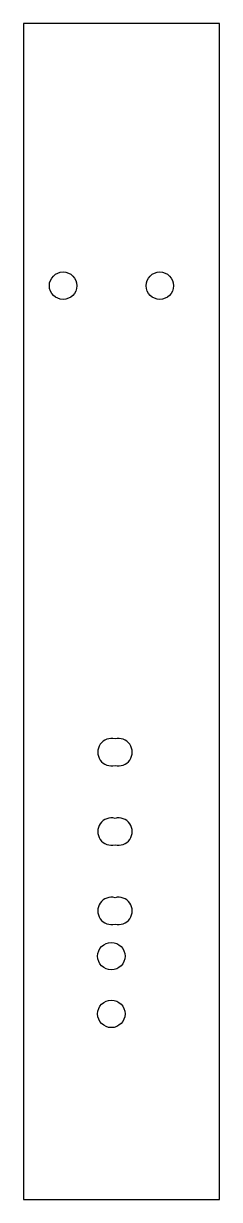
# Model space of a CAD drawing. Header units: millimetres. Extents: x 2 to 29, y -7 to 156.
import ezdxf

# ---------------------------------------------------------------- set-up
doc = ezdxf.new("R2010")
doc.units = ezdxf.units.MM
doc.layers.get('0').update_dxf_attribs({"linetype": 'CONTINUOUS'})

msp = doc.modelspace()

# ---------------------------------------------------------------- linework, layer by layer
msp.add_lwpolyline([(1.8, 156), (1.8, -7), (29, -7), (29, 156)], close=True)
for points in [[(14.5, 56.83, 1.309307), (14.5, 53.17, 1.309307)], [(14.5, 45.83, 1.309307), (14.5, 42.17, 1.309307)], [(14.5, 34.83, 1.309307), (14.5, 31.17, 1.309307)]]:
    msp.add_lwpolyline(points, format="xyb", close=True)
for centre in [(7.29, 119.66), (20.71, 119.66), (13.99, 26.72), (13.99, 18.72)]:
    msp.add_circle(centre, 1.9)

doc.saveas('drawing.dxf')
